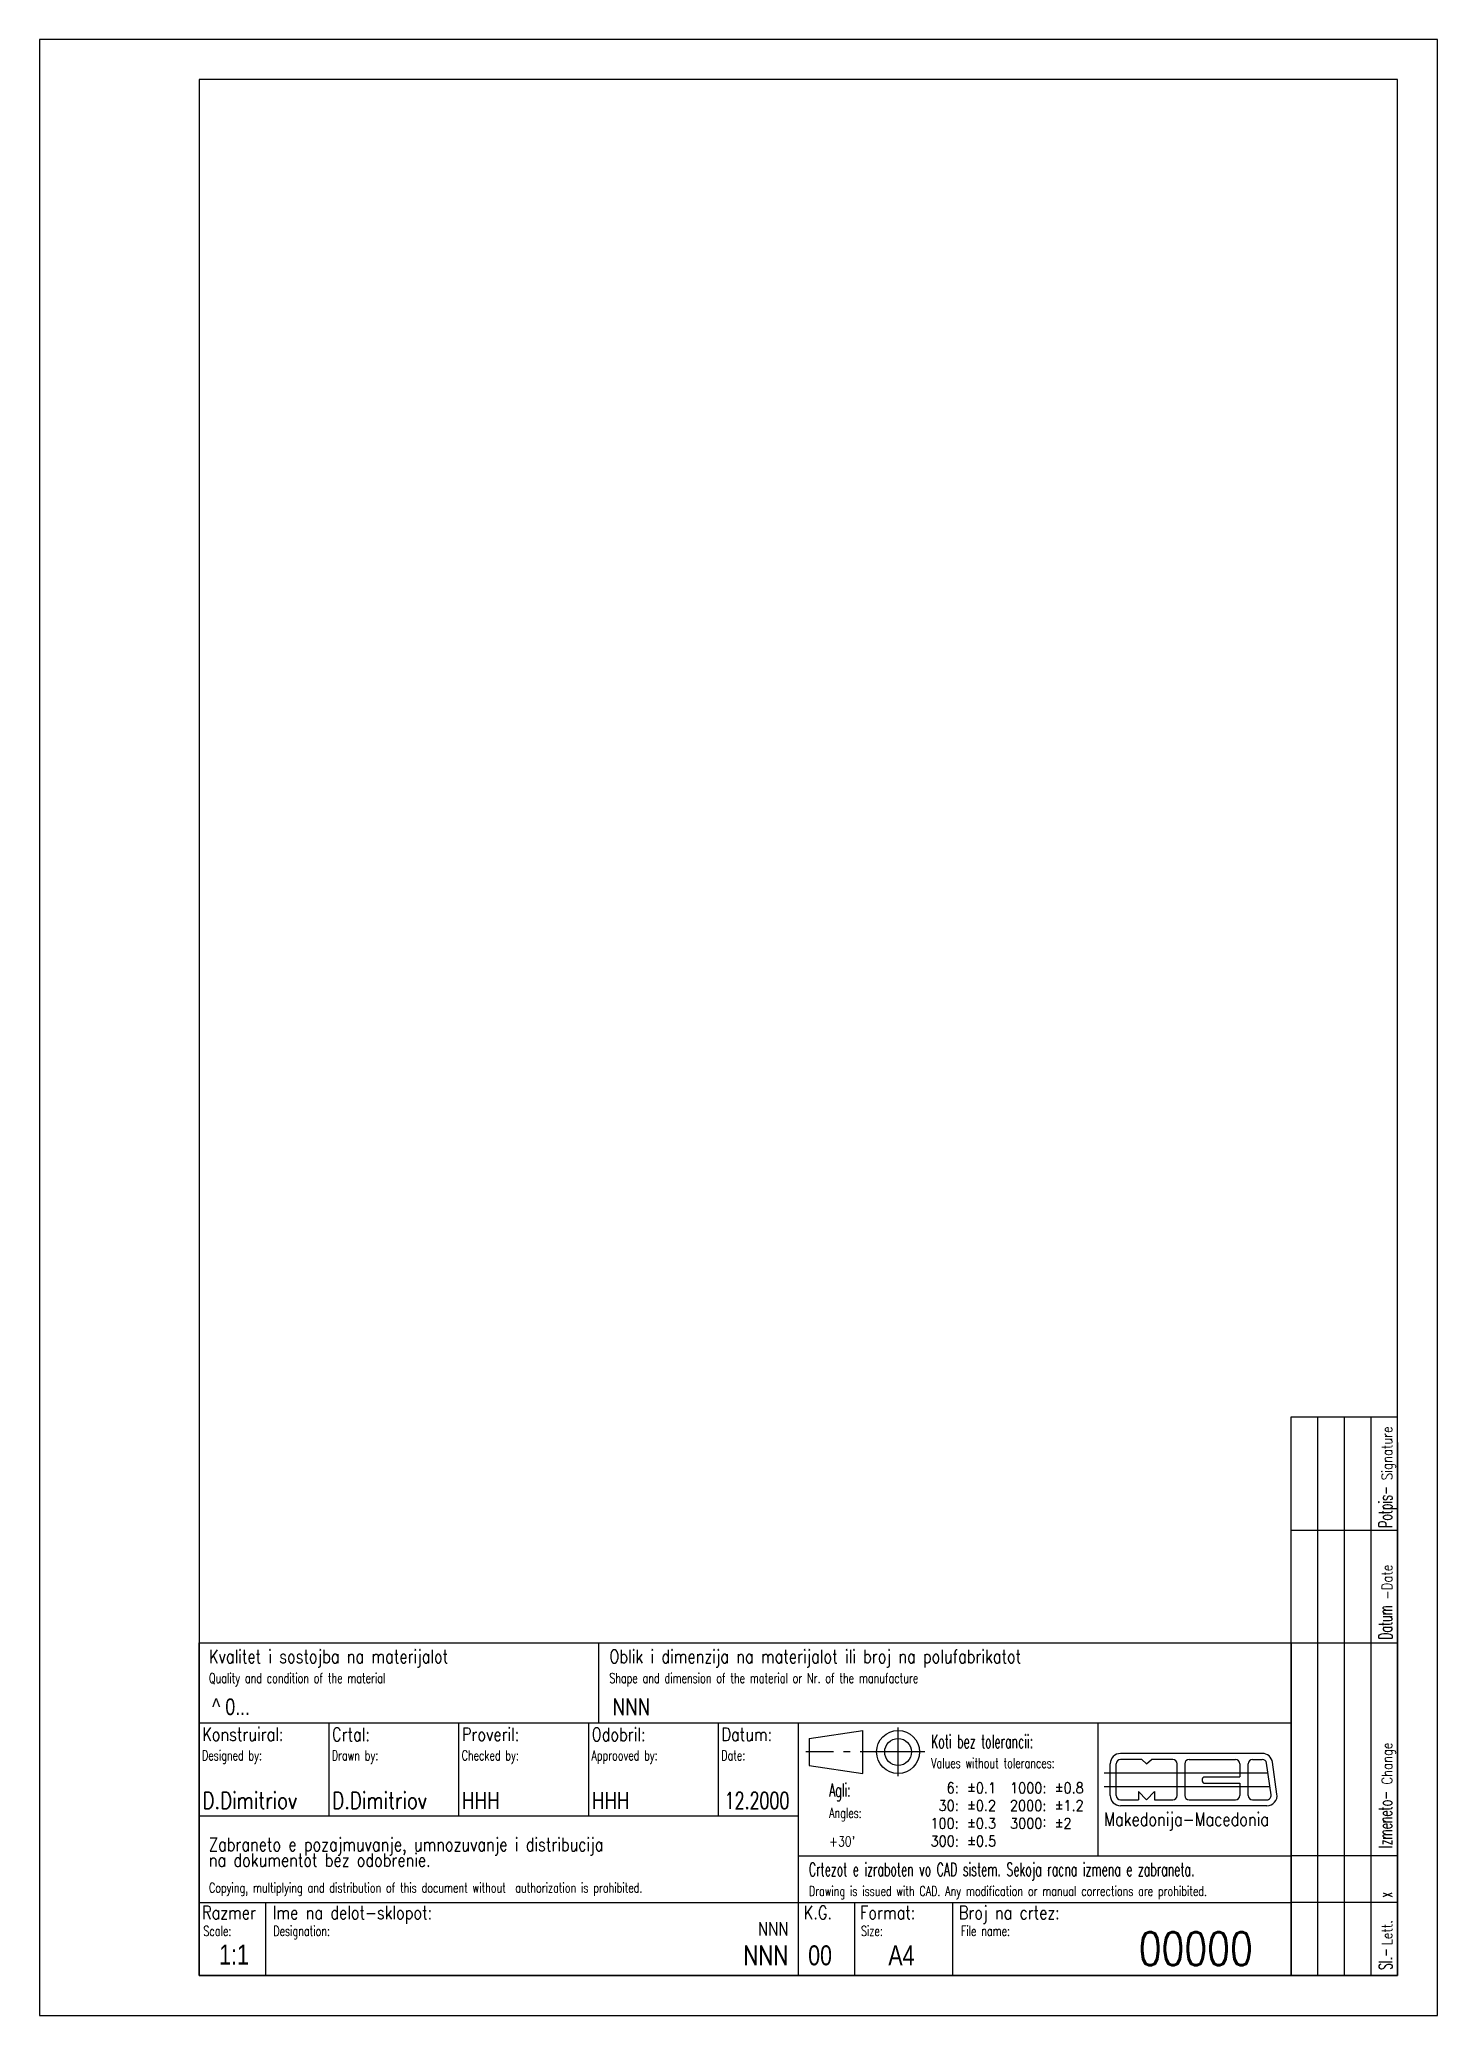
# Paper-space layout 'Layout1' of a CAD drawing. Extents: x -6 to 204, y -6 to 291.
import ezdxf
from ezdxf.enums import TextEntityAlignment as Align

# ---------------------------------------------------------------- set-up
doc = ezdxf.new("R2010")
doc.units = 0
doc.linetypes.add('AM_DIN_G_W050', pattern=[13.75, 9.75, -1.5, 1, -1.5])
for name, color, linetype in [('OSKI', 6, 'AM_DIN_G_W050'), ('RABOVI', 1, 'CONTINUOUS'), ('TEKST', 5, 'CONTINUOUS'), ('TENKI', 7, 'CONTINUOUS')]:
    doc.layers.add(name, color=color, linetype=linetype)
doc.styles.add('KIRILICA', font='yusimc.shx', dxfattribs={"width": 0.8})
doc.styles.add('LATINICA', font='yulati.shx', dxfattribs={"width": 0.8})
doc.styles.add('ROMANS', font='romans.shx', dxfattribs={"width": 0.8})

psp = doc.layouts.get("Layout1")

# ---------------------------------------------------------------- linework, layer by layer
at = {"layer": 'OSKI'}
for p, q in [((122.98, 29.98), (122.98, 37.27)), ((127.01, 33.61), (109.14, 33.61))]:
    psp.add_line(p, q, dxfattribs=at)
at = {"layer": 'RABOVI', "color": 1}
for p, q in [((182, 0), (182, 83.99)), ((182, 83.99), (198, 83.99)), ((194, 83.99), (194, 0)), ((198, 80.1), (198, 0)), ((182, 66.95), (198, 66.95)), ((18, 50), (198, 50)), ((18, 0), (18, 50)), ((78.02, 38), (78.02, 50)), ((18, 38), (182, 38)), ((37.5, 24), (37.5, 38)), ((57, 24), (57, 38)), ((76.5, 24), (76.5, 38)), ((96, 24), (96, 38)), ((108, 0), (108, 38)), ((198, 18), (182, 18)), ((18, 11), (182, 11)), ((116.45, 11), (116.45, 0)), ((131.15, 11), (131.15, 0)), ((198, 11), (182, 11)), ((182, 0), (18, 0)), ((198, 0), (182, 0))]:
    psp.add_line(p, q, dxfattribs=at)
at = {"layer": 'RABOVI'}
for p, q in [((109.63, 35.63), (117.7, 36.85)), ((117.7, 30.38), (117.7, 36.85)), ((153, 38), (153, 18)), ((109.63, 35.63), (109.63, 31.59)), ((109.63, 31.59), (117.7, 30.38)), ((18, 24), (108, 24)), ((108, 18), (182, 18)), ((28, 0), (28, 11))]:
    psp.add_line(p, q, dxfattribs=at)
at = {"layer": 'RABOVI', "color": 1}
psp.add_lwpolyline([(198, 0), (198, 285), (18, 285), (18, 0)], close=True, dxfattribs=at)
at = {"layer": 'RABOVI'}
for radius in [3.23, 2.02]:
    psp.add_circle((122.98, 33.61), radius, dxfattribs=at)
at = {"layer": 'TEKST'}
for p, q in [((130.57, 28.71), (130.51, 28.32)), ((130.51, 28.32), (130.51, 27.94)), ((130.57, 28.17), (130.51, 27.94)), ((130.51, 27.94), (130.57, 27.64)), ((130.51, 27.94), (130.51, 27.94)), ((130.69, 28.93), (130.57, 28.71)), ((130.69, 28.32), (130.57, 28.17)), ((130.57, 27.64), (130.69, 27.49)), ((130.87, 29.01), (130.69, 28.93)), ((130.87, 28.4), (130.69, 28.32)), ((130.69, 27.49), (130.87, 27.41)), ((130.99, 29.01), (130.87, 29.01)), ((130.93, 28.4), (130.87, 28.4)), ((130.87, 27.41), (130.93, 27.41)), ((131.12, 28.32), (130.93, 28.4)), ((130.93, 27.41), (131.12, 27.49)), ((131.18, 28.93), (130.99, 29.01)), ((131.24, 28.17), (131.12, 28.32)), ((131.12, 27.49), (131.24, 27.64)), ((131.24, 28.78), (131.18, 28.93)), ((131.3, 27.94), (131.24, 28.17)), ((131.24, 27.64), (131.3, 27.87)), ((131.3, 27.87), (131.3, 27.94)), ((131.79, 28.48), (131.73, 28.4)), ((131.73, 28.4), (131.79, 28.32)), ((131.79, 27.56), (131.73, 27.49)), ((131.73, 27.49), (131.79, 27.41)), ((131.85, 28.4), (131.79, 28.48)), ((131.79, 28.48), (131.79, 28.48)), ((131.79, 28.32), (131.85, 28.4)), ((131.85, 27.49), (131.79, 27.56)), ((131.79, 27.56), (131.79, 27.56)), ((131.79, 27.41), (131.85, 27.49)), ((133.55, 28.32), (134.47, 28.32)), ((133.55, 27.71), (134.47, 27.71)), ((134.04, 27.79), (134.04, 28.86)), ((134.04, 28.86), (134.04, 28.86)), ((134.47, 28.32), (134.47, 28.32)), ((134.47, 27.71), (134.47, 27.71)), ((134.89, 28.71), (134.83, 28.32)), ((134.83, 28.32), (134.83, 28.1)), ((134.83, 28.1), (134.89, 27.71)), ((135.02, 28.93), (134.89, 28.71)), ((134.89, 27.71), (135.02, 27.49)), ((135.2, 29.01), (135.02, 28.93)), ((135.02, 27.49), (135.2, 27.41)), ((135.32, 29.01), (135.2, 29.01)), ((135.2, 29.01), (135.2, 29.01)), ((135.2, 27.41), (135.32, 27.41)), ((135.5, 28.93), (135.32, 29.01)), ((135.32, 27.41), (135.5, 27.49)), ((135.62, 28.71), (135.5, 28.93)), ((135.5, 27.49), (135.62, 27.71)), ((135.69, 28.32), (135.62, 28.71)), ((135.62, 27.71), (135.69, 28.1)), ((135.69, 28.1), (135.69, 28.32)), ((136.17, 27.56), (136.11, 27.49)), ((136.11, 27.49), (136.17, 27.41)), ((136.23, 27.49), (136.17, 27.56)), ((136.17, 27.56), (136.17, 27.56)), ((136.17, 27.41), (136.23, 27.49)), ((136.84, 28.71), (136.96, 28.78)), ((136.96, 28.78), (137.15, 29.01)), ((137.15, 29.01), (137.15, 27.41)), ((137.15, 27.41), (137.15, 27.41)), ((140.15, 28.71), (140.27, 28.78)), ((140.27, 28.78), (140.45, 29.01)), ((140.45, 29.01), (140.45, 27.41)), ((140.45, 27.41), (140.45, 27.41)), ((141.25, 28.71), (141.18, 28.32)), ((141.18, 28.32), (141.18, 28.1)), ((141.18, 28.1), (141.25, 27.71)), ((141.37, 28.93), (141.25, 28.71)), ((141.25, 27.71), (141.37, 27.49)), ((141.55, 29.01), (141.37, 28.93)), ((141.37, 27.49), (141.55, 27.41)), ((141.67, 29.01), (141.55, 29.01)), ((141.55, 29.01), (141.55, 29.01)), ((141.55, 27.41), (141.67, 27.41)), ((141.85, 28.93), (141.67, 29.01)), ((141.67, 27.41), (141.85, 27.49)), ((141.98, 28.71), (141.85, 28.93)), ((141.85, 27.49), (141.98, 27.71)), ((142.04, 28.32), (141.98, 28.71)), ((141.98, 27.71), (142.04, 28.1)), ((142.04, 28.1), (142.04, 28.32)), ((142.46, 28.71), (142.4, 28.32)), ((142.4, 28.32), (142.4, 28.1)), ((142.4, 28.1), (142.46, 27.71)), ((142.59, 28.93), (142.46, 28.71)), ((142.46, 27.71), (142.59, 27.49)), ((142.77, 29.01), (142.59, 28.93)), ((142.59, 27.49), (142.77, 27.41)), ((142.89, 29.01), (142.77, 29.01)), ((142.77, 29.01), (142.77, 29.01)), ((142.77, 27.41), (142.89, 27.41)), ((143.07, 28.93), (142.89, 29.01)), ((142.89, 27.41), (143.07, 27.49)), ((143.2, 28.71), (143.07, 28.93)), ((143.07, 27.49), (143.2, 27.71)), ((143.26, 28.32), (143.2, 28.71)), ((143.2, 27.71), (143.26, 28.1)), ((143.26, 28.1), (143.26, 28.32)), ((143.68, 28.71), (143.62, 28.32)), ((143.62, 28.32), (143.62, 28.1)), ((143.62, 28.1), (143.68, 27.71)), ((143.8, 28.93), (143.68, 28.71)), ((143.68, 27.71), (143.8, 27.49)), ((143.99, 29.01), (143.8, 28.93)), ((143.8, 27.49), (143.99, 27.41)), ((144.11, 29.01), (143.99, 29.01)), ((143.99, 29.01), (143.99, 29.01)), ((143.99, 27.41), (144.11, 27.41)), ((144.29, 28.93), (144.11, 29.01)), ((144.11, 27.41), (144.29, 27.49)), ((144.41, 28.71), (144.29, 28.93)), ((144.29, 27.49), (144.41, 27.71)), ((144.47, 28.32), (144.41, 28.71)), ((144.41, 27.71), (144.47, 28.1)), ((144.47, 28.1), (144.47, 28.32)), ((144.96, 28.48), (144.9, 28.4)), ((144.9, 28.4), (144.96, 28.32)), ((144.96, 27.56), (144.9, 27.49)), ((144.9, 27.49), (144.96, 27.41)), ((145.02, 28.4), (144.96, 28.48)), ((144.96, 28.48), (144.96, 28.48)), ((144.96, 28.32), (145.02, 28.4)), ((145.02, 27.49), (144.96, 27.56)), ((144.96, 27.56), (144.96, 27.56)), ((144.96, 27.41), (145.02, 27.49)), ((146.73, 28.32), (147.64, 28.32)), ((146.73, 27.71), (147.64, 27.71)), ((147.22, 28.86), (147.21, 28.86)), ((147.22, 27.79), (147.22, 28.86)), ((147.64, 28.32), (147.64, 28.32)), ((147.64, 27.71), (147.64, 27.71)), ((148.07, 28.71), (148.01, 28.32)), ((148.01, 28.32), (148.01, 28.1)), ((148.01, 28.1), (148.07, 27.71)), ((148.19, 28.93), (148.07, 28.71)), ((148.07, 27.71), (148.19, 27.49)), ((148.37, 29.01), (148.19, 28.93)), ((148.19, 27.49), (148.37, 27.41)), ((148.49, 29.01), (148.37, 29.01)), ((148.37, 29.01), (148.37, 29.01)), ((148.37, 27.41), (148.49, 27.41)), ((148.68, 28.93), (148.49, 29.01)), ((148.49, 27.41), (148.68, 27.49)), ((148.8, 28.71), (148.68, 28.93)), ((148.68, 27.49), (148.8, 27.71)), ((148.86, 28.32), (148.8, 28.71)), ((148.8, 27.71), (148.86, 28.1)), ((148.86, 28.1), (148.86, 28.32)), ((149.35, 27.56), (149.29, 27.49)), ((149.29, 27.49), (149.35, 27.41)), ((149.41, 27.49), (149.35, 27.56)), ((149.35, 27.56), (149.35, 27.56)), ((149.35, 27.41), (149.41, 27.49)), ((149.83, 27.94), (149.9, 28.1)), ((149.83, 27.71), (149.83, 27.94)), ((149.9, 27.56), (149.83, 27.71)), ((149.96, 28.93), (149.9, 28.78)), ((149.9, 28.78), (149.9, 28.63)), ((149.9, 28.63), (149.96, 28.48)), ((149.9, 28.1), (150.02, 28.25)), ((149.96, 27.49), (149.9, 27.56)), ((150.14, 29.01), (149.96, 28.93)), ((149.96, 28.48), (150.08, 28.4)), ((150.14, 27.41), (149.96, 27.49)), ((150.02, 28.25), (150.2, 28.32)), ((150.08, 28.4), (150.32, 28.32)), ((150.38, 29.01), (150.14, 29.01)), ((150.14, 29.01), (150.14, 29.01)), ((150.38, 27.41), (150.14, 27.41)), ((150.2, 28.32), (150.44, 28.4)), ((150.32, 28.32), (150.5, 28.25)), ((150.57, 28.93), (150.38, 29.01)), ((150.57, 27.49), (150.38, 27.41)), ((150.44, 28.4), (150.57, 28.48)), ((150.5, 28.25), (150.63, 28.1)), ((150.63, 28.78), (150.57, 28.93)), ((150.57, 28.48), (150.63, 28.63)), ((150.63, 27.56), (150.57, 27.49)), ((150.63, 28.63), (150.63, 28.78)), ((150.63, 28.1), (150.69, 27.94)), ((150.69, 27.71), (150.63, 27.56)), ((150.69, 27.94), (150.69, 27.71)), ((129.29, 24.9), (129.23, 25.05)), ((129.23, 25.05), (129.23, 25.05)), ((129.35, 24.82), (129.29, 24.9)), ((129.35, 26.34), (130.02, 26.34)), ((129.53, 24.74), (129.35, 24.82)), ((129.72, 24.74), (129.53, 24.74)), ((130.02, 26.34), (129.66, 25.73)), ((129.66, 25.73), (129.84, 25.73)), ((129.9, 24.82), (129.72, 24.74)), ((129.84, 25.73), (129.96, 25.66)), ((130.02, 24.97), (129.9, 24.82)), ((129.96, 25.66), (130.02, 25.58)), ((130.02, 25.58), (130.08, 25.35)), ((130.08, 25.2), (130.02, 24.97)), ((130.08, 25.35), (130.08, 25.2)), ((130.51, 26.04), (130.45, 25.66)), ((130.45, 25.66), (130.45, 25.43)), ((130.45, 25.43), (130.51, 25.05)), ((130.63, 26.27), (130.51, 26.04)), ((130.51, 25.05), (130.63, 24.82)), ((130.81, 26.34), (130.63, 26.27)), ((130.63, 24.82), (130.81, 24.74)), ((130.93, 26.34), (130.81, 26.34)), ((130.81, 26.34), (130.81, 26.34)), ((130.81, 24.74), (130.93, 24.74)), ((131.12, 26.27), (130.93, 26.34)), ((130.93, 24.74), (131.12, 24.82)), ((131.24, 26.04), (131.12, 26.27)), ((131.12, 24.82), (131.24, 25.05)), ((131.3, 25.66), (131.24, 26.04)), ((131.24, 25.05), (131.3, 25.43)), ((131.3, 25.43), (131.3, 25.66)), ((131.79, 25.81), (131.73, 25.73)), ((131.73, 25.73), (131.79, 25.66)), ((131.79, 24.9), (131.73, 24.82)), ((131.73, 24.82), (131.79, 24.74)), ((131.85, 25.73), (131.79, 25.81)), ((131.79, 25.81), (131.79, 25.81)), ((131.79, 25.66), (131.85, 25.73)), ((131.85, 24.82), (131.79, 24.9)), ((131.79, 24.9), (131.79, 24.9)), ((131.79, 24.74), (131.85, 24.82)), ((133.55, 25.66), (134.47, 25.66)), ((133.55, 25.05), (134.47, 25.05)), ((134.04, 25.12), (134.04, 26.19)), ((134.04, 26.19), (134.04, 26.19)), ((134.47, 25.66), (134.47, 25.66)), ((134.47, 25.05), (134.47, 25.05)), ((134.89, 26.04), (134.83, 25.66)), ((134.83, 25.66), (134.83, 25.43)), ((134.83, 25.43), (134.89, 25.05)), ((135.02, 26.27), (134.89, 26.04)), ((134.89, 25.05), (135.02, 24.82)), ((135.2, 26.34), (135.02, 26.27)), ((135.02, 24.82), (135.2, 24.74)), ((135.32, 26.34), (135.2, 26.34)), ((135.2, 26.34), (135.2, 26.34)), ((135.2, 24.74), (135.32, 24.74)), ((135.5, 26.27), (135.32, 26.34)), ((135.32, 24.74), (135.5, 24.82)), ((135.62, 26.04), (135.5, 26.27)), ((135.5, 24.82), (135.62, 25.05)), ((135.69, 25.66), (135.62, 26.04)), ((135.62, 25.05), (135.69, 25.43)), ((135.69, 25.43), (135.69, 25.66)), ((136.17, 24.9), (136.11, 24.82)), ((136.11, 24.82), (136.17, 24.74)), ((136.23, 24.82), (136.17, 24.9)), ((136.17, 24.9), (136.17, 24.9)), ((136.17, 24.74), (136.23, 24.82)), ((137.27, 25.51), (136.66, 24.74)), ((136.66, 24.74), (137.51, 24.74)), ((136.72, 26.04), (136.78, 26.19)), ((136.72, 25.96), (136.72, 26.04)), ((136.78, 26.19), (136.84, 26.27)), ((136.84, 26.27), (136.96, 26.34)), ((136.96, 26.34), (137.21, 26.34)), ((137.21, 26.34), (137.33, 26.27)), ((137.39, 25.73), (137.27, 25.51)), ((137.33, 26.27), (137.39, 26.19)), ((137.39, 26.19), (137.45, 26.04)), ((137.45, 25.89), (137.39, 25.73)), ((137.45, 26.04), (137.45, 25.89)), ((137.51, 24.74), (137.51, 24.74)), ((140.56, 25.51), (139.95, 24.74)), ((139.95, 24.74), (140.81, 24.74)), ((140.02, 26.04), (140.08, 26.19)), ((140.02, 25.96), (140.02, 26.04)), ((140.08, 26.19), (140.14, 26.27)), ((140.14, 26.27), (140.26, 26.34)), ((140.26, 26.34), (140.5, 26.34)), ((140.5, 26.34), (140.62, 26.27)), ((140.68, 25.73), (140.56, 25.51)), ((140.62, 26.27), (140.68, 26.19)), ((140.68, 26.19), (140.75, 26.04)), ((140.75, 25.89), (140.68, 25.73)), ((140.75, 26.04), (140.75, 25.89)), ((140.81, 24.74), (140.81, 24.74)), ((141.23, 26.04), (141.17, 25.66)), ((141.17, 25.66), (141.17, 25.43)), ((141.17, 25.43), (141.23, 25.05)), ((141.36, 26.27), (141.23, 26.04)), ((141.23, 25.05), (141.36, 24.82)), ((141.54, 26.34), (141.36, 26.27)), ((141.36, 24.82), (141.54, 24.74)), ((141.66, 26.34), (141.54, 26.34)), ((141.54, 26.34), (141.54, 26.34)), ((141.54, 24.74), (141.66, 24.74)), ((141.84, 26.27), (141.66, 26.34)), ((141.66, 24.74), (141.84, 24.82)), ((141.96, 26.04), (141.84, 26.27)), ((141.84, 24.82), (141.96, 25.05)), ((142.02, 25.66), (141.96, 26.04)), ((141.96, 25.05), (142.02, 25.43)), ((142.02, 25.43), (142.02, 25.66)), ((142.45, 26.04), (142.39, 25.66)), ((142.39, 25.66), (142.39, 25.43)), ((142.39, 25.43), (142.45, 25.05)), ((142.57, 26.27), (142.45, 26.04)), ((142.45, 25.05), (142.57, 24.82)), ((142.76, 26.34), (142.57, 26.27)), ((142.57, 24.82), (142.76, 24.74)), ((142.88, 26.34), (142.76, 26.34)), ((142.76, 26.34), (142.76, 26.34)), ((142.76, 24.74), (142.88, 24.74)), ((143.06, 26.27), (142.88, 26.34)), ((142.88, 24.74), (143.06, 24.82)), ((143.18, 26.04), (143.06, 26.27)), ((143.06, 24.82), (143.18, 25.05)), ((143.24, 25.66), (143.18, 26.04)), ((143.18, 25.05), (143.24, 25.43)), ((143.24, 25.43), (143.24, 25.66)), ((143.67, 26.04), (143.61, 25.66)), ((143.61, 25.66), (143.61, 25.43)), ((143.61, 25.43), (143.67, 25.05)), ((143.79, 26.27), (143.67, 26.04)), ((143.67, 25.05), (143.79, 24.82)), ((143.97, 26.34), (143.79, 26.27)), ((143.79, 24.82), (143.97, 24.74)), ((144.1, 26.34), (143.97, 26.34)), ((143.97, 26.34), (143.97, 26.34)), ((143.97, 24.74), (144.1, 24.74)), ((144.28, 26.27), (144.1, 26.34)), ((144.1, 24.74), (144.28, 24.82)), ((144.4, 26.04), (144.28, 26.27)), ((144.28, 24.82), (144.4, 25.05)), ((144.46, 25.66), (144.4, 26.04)), ((144.4, 25.05), (144.46, 25.43)), ((144.46, 25.43), (144.46, 25.66)), ((144.95, 25.81), (144.89, 25.73)), ((144.89, 25.73), (144.95, 25.66)), ((144.95, 24.9), (144.89, 24.82)), ((144.89, 24.82), (144.95, 24.74)), ((145.01, 25.73), (144.95, 25.81)), ((144.95, 25.81), (144.95, 25.81)), ((144.95, 25.66), (145.01, 25.73)), ((145.01, 24.82), (144.95, 24.9)), ((144.95, 24.9), (144.95, 24.9)), ((144.95, 24.74), (145.01, 24.82)), ((146.72, 25.66), (147.63, 25.66)), ((146.72, 25.05), (147.63, 25.05)), ((147.2, 25.12), (147.2, 26.19)), ((147.2, 26.19), (147.2, 26.19)), ((147.63, 25.66), (147.63, 25.66)), ((147.63, 25.05), (147.63, 25.05)), ((148.18, 26.04), (148.3, 26.11)), ((148.3, 26.11), (148.48, 26.34)), ((148.48, 26.34), (148.48, 24.74)), ((148.48, 24.74), (148.48, 24.74)), ((149.33, 24.9), (149.27, 24.82)), ((149.27, 24.82), (149.33, 24.74)), ((149.4, 24.82), (149.33, 24.9)), ((149.33, 24.9), (149.33, 24.9)), ((149.33, 24.74), (149.4, 24.82)), ((150.43, 25.51), (149.82, 24.74)), ((149.82, 24.74), (150.68, 24.74)), ((149.88, 26.04), (149.94, 26.19)), ((149.88, 25.96), (149.88, 26.04)), ((149.94, 26.19), (150, 26.27)), ((150, 26.27), (150.13, 26.34)), ((150.13, 26.34), (150.37, 26.34)), ((150.37, 26.34), (150.49, 26.27)), ((150.55, 25.73), (150.43, 25.51)), ((150.49, 26.27), (150.55, 26.19)), ((150.55, 26.19), (150.61, 26.04)), ((150.61, 25.89), (150.55, 25.73)), ((150.61, 26.04), (150.61, 25.89)), ((150.68, 24.74), (150.67, 24.74)), ((128.15, 21.01), (128.82, 21.01)), ((128.18, 23.37), (128.3, 23.45)), ((128.3, 23.45), (128.49, 23.68)), ((128.82, 21.01), (128.45, 20.4)), ((128.49, 23.68), (128.49, 22.08)), ((128.49, 22.08), (128.49, 22.08)), ((129.28, 23.37), (129.22, 22.99)), ((129.22, 22.99), (129.22, 22.76)), ((129.22, 22.76), (129.28, 22.38)), ((129.4, 23.6), (129.28, 23.37)), ((129.28, 22.38), (129.4, 22.15)), ((129.43, 20.93), (129.31, 20.71)), ((129.58, 23.68), (129.4, 23.6)), ((129.4, 22.15), (129.58, 22.08)), ((129.61, 21.01), (129.43, 20.93)), ((129.71, 23.68), (129.58, 23.68)), ((129.58, 23.68), (129.58, 23.68)), ((129.58, 22.08), (129.71, 22.08)), ((129.73, 21.01), (129.61, 21.01)), ((129.61, 21.01), (129.61, 21.01)), ((129.89, 23.6), (129.71, 23.68)), ((129.71, 22.08), (129.89, 22.15)), ((129.92, 20.93), (129.73, 21.01)), ((130.01, 23.37), (129.89, 23.6)), ((129.89, 22.15), (130.01, 22.38)), ((130.04, 20.71), (129.92, 20.93)), ((130.07, 22.99), (130.01, 23.37)), ((130.01, 22.38), (130.07, 22.76)), ((130.07, 22.76), (130.07, 22.99)), ((130.5, 23.37), (130.44, 22.99)), ((130.44, 22.99), (130.44, 22.76)), ((130.44, 22.76), (130.5, 22.38)), ((130.62, 23.6), (130.5, 23.37)), ((130.5, 22.38), (130.62, 22.15)), ((130.65, 20.93), (130.52, 20.71)), ((130.8, 23.68), (130.62, 23.6)), ((130.62, 22.15), (130.8, 22.08)), ((130.83, 21.01), (130.65, 20.93)), ((130.92, 23.68), (130.8, 23.68)), ((130.8, 23.68), (130.8, 23.68)), ((130.8, 22.08), (130.92, 22.08)), ((130.95, 21.01), (130.83, 21.01)), ((130.83, 21.01), (130.83, 21.01)), ((131.11, 23.6), (130.92, 23.68)), ((130.92, 22.08), (131.11, 22.15)), ((131.13, 20.93), (130.95, 21.01)), ((131.23, 23.37), (131.11, 23.6)), ((131.11, 22.15), (131.23, 22.38)), ((131.26, 20.71), (131.13, 20.93)), ((131.29, 22.99), (131.23, 23.37)), ((131.23, 22.38), (131.29, 22.76)), ((131.29, 22.76), (131.29, 22.99)), ((131.78, 23.14), (131.72, 23.07)), ((131.72, 23.07), (131.78, 22.99)), ((131.78, 22.23), (131.72, 22.15)), ((131.72, 22.15), (131.78, 22.08)), ((131.84, 23.07), (131.78, 23.14)), ((131.78, 23.14), (131.78, 23.14)), ((131.78, 22.99), (131.84, 23.07)), ((131.84, 22.15), (131.78, 22.23)), ((131.78, 22.23), (131.78, 22.23)), ((131.78, 22.08), (131.84, 22.15)), ((133.54, 22.99), (134.46, 22.99)), ((133.54, 22.38), (134.46, 22.38)), ((134.03, 22.46), (134.03, 23.52)), ((134.03, 23.52), (134.03, 23.52)), ((134.06, 19.79), (134.06, 20.86)), ((134.06, 20.86), (134.06, 20.86)), ((134.46, 22.99), (134.45, 22.99)), ((134.46, 22.38), (134.45, 22.38)), ((134.88, 23.37), (134.82, 22.99)), ((134.82, 22.99), (134.82, 22.76)), ((134.82, 22.76), (134.88, 22.38)), ((135, 23.6), (134.88, 23.37)), ((134.88, 22.38), (135, 22.15)), ((135.03, 20.93), (134.91, 20.71)), ((135.19, 23.68), (135, 23.6)), ((135, 22.15), (135.19, 22.08)), ((135.21, 21.01), (135.03, 20.93)), ((135.31, 23.68), (135.19, 23.68)), ((135.19, 23.68), (135.19, 23.68)), ((135.19, 22.08), (135.31, 22.08)), ((135.34, 21.01), (135.21, 21.01)), ((135.21, 21.01), (135.21, 21.01)), ((135.49, 23.6), (135.31, 23.68)), ((135.31, 22.08), (135.49, 22.15)), ((135.52, 20.93), (135.34, 21.01)), ((135.61, 23.37), (135.49, 23.6)), ((135.49, 22.15), (135.61, 22.38)), ((135.64, 20.71), (135.52, 20.93)), ((135.68, 22.99), (135.61, 23.37)), ((135.61, 22.38), (135.68, 22.76)), ((135.68, 22.76), (135.68, 22.99)), ((136.16, 22.23), (136.1, 22.15)), ((136.1, 22.15), (136.16, 22.08)), ((136.22, 22.15), (136.16, 22.23)), ((136.16, 22.23), (136.16, 22.23)), ((136.16, 22.08), (136.22, 22.15)), ((136.71, 22.23), (136.65, 22.38)), ((136.65, 22.38), (136.65, 22.38)), ((136.77, 22.15), (136.71, 22.23)), ((136.8, 21.01), (136.74, 20.32)), ((136.77, 23.68), (137.44, 23.68)), ((136.95, 22.08), (136.77, 22.15)), ((137.41, 21.01), (136.8, 21.01)), ((137.14, 22.08), (136.95, 22.08)), ((137.44, 23.68), (137.08, 23.07)), ((137.08, 23.07), (137.26, 23.07)), ((137.32, 22.15), (137.14, 22.08)), ((137.26, 23.07), (137.38, 22.99)), ((137.44, 22.31), (137.32, 22.15)), ((137.38, 22.99), (137.44, 22.92)), ((137.44, 22.92), (137.5, 22.69)), ((137.5, 22.53), (137.44, 22.31)), ((137.5, 22.69), (137.5, 22.53)), ((140.03, 22.23), (139.97, 22.38)), ((139.97, 22.38), (139.97, 22.38)), ((140.09, 22.15), (140.03, 22.23)), ((140.09, 23.68), (140.76, 23.68)), ((140.27, 22.08), (140.09, 22.15)), ((140.46, 22.08), (140.27, 22.08)), ((140.76, 23.68), (140.39, 23.07)), ((140.39, 23.07), (140.58, 23.07)), ((140.64, 22.15), (140.46, 22.08)), ((140.58, 23.07), (140.7, 22.99)), ((140.76, 22.31), (140.64, 22.15)), ((140.7, 22.99), (140.76, 22.92)), ((140.76, 22.92), (140.82, 22.69)), ((140.82, 22.53), (140.76, 22.31)), ((140.82, 22.69), (140.82, 22.53)), ((141.25, 23.37), (141.19, 22.99)), ((141.19, 22.99), (141.19, 22.76)), ((141.19, 22.76), (141.25, 22.38)), ((141.37, 23.6), (141.25, 23.37)), ((141.25, 22.38), (141.37, 22.15)), ((141.55, 23.68), (141.37, 23.6)), ((141.37, 22.15), (141.55, 22.08)), ((141.67, 23.68), (141.55, 23.68)), ((141.55, 23.68), (141.55, 23.68)), ((141.55, 22.08), (141.67, 22.08)), ((141.86, 23.6), (141.67, 23.68)), ((141.67, 22.08), (141.86, 22.15)), ((141.98, 23.37), (141.86, 23.6)), ((141.86, 22.15), (141.98, 22.38)), ((142.04, 22.99), (141.98, 23.37)), ((141.98, 22.38), (142.04, 22.76)), ((142.04, 22.76), (142.04, 22.99)), ((142.47, 23.37), (142.4, 22.99)), ((142.4, 22.99), (142.4, 22.76)), ((142.4, 22.76), (142.47, 22.38)), ((142.59, 23.6), (142.47, 23.37)), ((142.47, 22.38), (142.59, 22.15)), ((142.77, 23.68), (142.59, 23.6)), ((142.59, 22.15), (142.77, 22.08)), ((142.89, 23.68), (142.77, 23.68)), ((142.77, 23.68), (142.77, 23.68)), ((142.77, 22.08), (142.89, 22.08)), ((143.08, 23.6), (142.89, 23.68)), ((142.89, 22.08), (143.08, 22.15)), ((143.2, 23.37), (143.08, 23.6)), ((143.08, 22.15), (143.2, 22.38)), ((143.26, 22.99), (143.2, 23.37)), ((143.2, 22.38), (143.26, 22.76)), ((143.26, 22.76), (143.26, 22.99)), ((143.68, 23.37), (143.62, 22.99)), ((143.62, 22.99), (143.62, 22.76)), ((143.62, 22.76), (143.68, 22.38)), ((143.81, 23.6), (143.68, 23.37)), ((143.68, 22.38), (143.81, 22.15)), ((143.99, 23.68), (143.81, 23.6)), ((143.81, 22.15), (143.99, 22.08)), ((144.11, 23.68), (143.99, 23.68)), ((143.99, 23.68), (143.99, 23.68)), ((143.99, 22.08), (144.11, 22.08)), ((144.29, 23.6), (144.11, 23.68)), ((144.11, 22.08), (144.29, 22.15)), ((144.42, 23.37), (144.29, 23.6)), ((144.29, 22.15), (144.42, 22.38)), ((144.48, 22.99), (144.42, 23.37)), ((144.42, 22.38), (144.48, 22.76)), ((144.48, 22.76), (144.48, 22.99)), ((144.96, 23.48), (144.9, 23.4)), ((144.9, 23.4), (144.96, 23.32)), ((144.96, 22.56), (144.9, 22.49)), ((144.9, 22.49), (144.96, 22.41)), ((145.02, 23.4), (144.96, 23.48)), ((144.96, 23.48), (144.96, 23.48)), ((144.96, 23.32), (145.02, 23.4)), ((145.02, 22.49), (144.96, 22.56)), ((144.96, 22.56), (144.96, 22.56)), ((144.96, 22.41), (145.02, 22.49)), ((146.72, 22.99), (147.63, 22.99)), ((146.72, 22.38), (147.63, 22.38)), ((147.2, 22.46), (147.2, 23.52)), ((147.2, 23.52), (147.2, 23.52)), ((147.63, 22.99), (147.63, 22.99)), ((147.63, 22.38), (147.63, 22.38)), ((148.6, 22.84), (147.99, 22.08)), ((147.99, 22.08), (148.85, 22.08)), ((148.06, 23.37), (148.12, 23.52)), ((148.06, 23.3), (148.06, 23.37)), ((148.12, 23.52), (148.18, 23.6)), ((148.18, 23.6), (148.3, 23.68)), ((148.3, 23.68), (148.54, 23.68)), ((148.54, 23.68), (148.67, 23.6)), ((148.73, 23.07), (148.6, 22.84)), ((148.67, 23.6), (148.73, 23.52)), ((148.73, 23.52), (148.79, 23.37)), ((148.79, 23.22), (148.73, 23.07)), ((148.79, 23.37), (148.79, 23.22)), ((148.85, 22.08), (148.85, 22.08)), ((128.09, 19.56), (128.03, 19.71)), ((128.03, 19.71), (128.03, 19.71)), ((128.15, 19.49), (128.09, 19.56)), ((128.33, 19.41), (128.15, 19.49)), ((128.52, 19.41), (128.33, 19.41)), ((128.45, 20.4), (128.64, 20.4)), ((128.7, 19.49), (128.52, 19.41)), ((128.64, 20.4), (128.76, 20.32)), ((128.82, 19.64), (128.7, 19.49)), ((128.76, 20.32), (128.82, 20.25)), ((128.82, 20.25), (128.88, 20.02)), ((128.88, 19.87), (128.82, 19.64)), ((128.88, 20.02), (128.88, 19.87)), ((129.31, 20.71), (129.25, 20.32)), ((129.25, 20.32), (129.25, 20.1)), ((129.25, 20.1), (129.31, 19.71)), ((129.31, 19.71), (129.43, 19.49)), ((129.43, 19.49), (129.61, 19.41)), ((129.61, 19.41), (129.73, 19.41)), ((129.73, 19.41), (129.92, 19.49)), ((129.92, 19.49), (130.04, 19.71)), ((130.1, 20.32), (130.04, 20.71)), ((130.04, 19.71), (130.1, 20.1)), ((130.1, 20.1), (130.1, 20.32)), ((130.52, 20.71), (130.46, 20.32)), ((130.46, 20.32), (130.46, 20.1)), ((130.46, 20.1), (130.52, 19.71)), ((130.52, 19.71), (130.65, 19.49)), ((130.65, 19.49), (130.83, 19.41)), ((130.83, 19.41), (130.95, 19.41)), ((130.95, 19.41), (131.13, 19.49)), ((131.13, 19.49), (131.26, 19.71)), ((131.32, 20.32), (131.26, 20.71)), ((131.26, 19.71), (131.32, 20.1)), ((131.32, 20.1), (131.32, 20.32)), ((131.8, 20.48), (131.74, 20.4)), ((131.74, 20.4), (131.8, 20.32)), ((131.8, 19.56), (131.74, 19.49)), ((131.74, 19.49), (131.8, 19.41)), ((131.87, 20.4), (131.8, 20.48)), ((131.8, 20.48), (131.8, 20.48)), ((131.8, 20.32), (131.87, 20.4)), ((131.87, 19.49), (131.8, 19.56)), ((131.8, 19.56), (131.8, 19.56)), ((131.8, 19.41), (131.87, 19.49)), ((133.57, 20.32), (134.48, 20.32)), ((133.57, 19.71), (134.48, 19.71)), ((134.48, 20.32), (134.48, 20.32)), ((134.48, 19.71), (134.48, 19.71)), ((134.91, 20.71), (134.85, 20.32)), ((134.85, 20.32), (134.85, 20.1)), ((134.85, 20.1), (134.91, 19.71)), ((134.91, 19.71), (135.03, 19.49)), ((135.03, 19.49), (135.21, 19.41)), ((135.21, 19.41), (135.34, 19.41)), ((135.34, 19.41), (135.52, 19.49)), ((135.52, 19.49), (135.64, 19.71)), ((135.7, 20.32), (135.64, 20.71)), ((135.64, 19.71), (135.7, 20.1)), ((135.7, 20.1), (135.7, 20.32)), ((136.19, 19.56), (136.13, 19.49)), ((136.13, 19.49), (136.19, 19.41)), ((136.25, 19.49), (136.19, 19.56)), ((136.19, 19.56), (136.19, 19.56)), ((136.19, 19.41), (136.25, 19.49)), ((136.74, 19.56), (136.68, 19.71)), ((136.68, 19.71), (136.68, 19.71)), ((136.74, 20.32), (136.8, 20.4)), ((136.8, 19.49), (136.74, 19.56)), ((136.8, 20.4), (136.98, 20.48)), ((136.98, 19.41), (136.8, 19.49)), ((136.98, 20.48), (137.16, 20.48)), ((137.16, 19.41), (136.98, 19.41)), ((137.16, 20.48), (137.35, 20.4)), ((137.35, 19.49), (137.16, 19.41)), ((137.35, 20.4), (137.47, 20.25)), ((137.47, 19.64), (137.35, 19.49)), ((137.47, 20.25), (137.53, 20.02)), ((137.53, 19.87), (137.47, 19.64)), ((137.53, 20.02), (137.53, 19.87))]:
    psp.add_line(p, q, dxfattribs=at)
at = {"layer": 'TENKI', "color": 7}
for p, q in [((186, 83.99), (186, 0)), ((190, 83.99), (190, 0)), ((182, 50), (182, 0))]:
    psp.add_line(p, q, dxfattribs=at)
at = {"layer": 'TENKI'}
for p, q in [((177.69, 33.38), (156.38, 33.38)), ((153.95, 30.47), (178.54, 30.47)), ((154.84, 27.07), (154.84, 31.84)), ((155.73, 27.07), (155.73, 31.84)), ((159.59, 32.49), (156.38, 32.49)), ((160.31, 31.82), (159.59, 32.49)), ((160.31, 31.82), (161.02, 32.49)), ((164.23, 32.49), (161.02, 32.49)), ((164.88, 27.07), (164.88, 31.84)), ((166.03, 31.84), (166.03, 27.07)), ((166.68, 32.49), (173.66, 32.49)), ((168.92, 29.86), (174.31, 29.86)), ((174.31, 31.84), (174.31, 29.86)), ((175.56, 27.07), (175.56, 31.84)), ((176.2, 32.49), (177.69, 32.49)), ((179.01, 27.17), (178.33, 31.93)), ((179.89, 27.29), (179.21, 32.06)), ((153.95, 28.44), (178.83, 28.44)), ((159.1, 27.68), (159.1, 26.43)), ((159.1, 27.68), (160.31, 26.43)), ((161.51, 27.68), (160.31, 26.43)), ((161.51, 27.68), (161.51, 26.43)), ((168.92, 28.9), (174.31, 28.9)), ((174.31, 28.9), (174.31, 27.07)), ((156.38, 25.54), (178.37, 25.54)), ((156.41, 26.43), (159.1, 26.43)), ((161.51, 26.43), (164.23, 26.43)), ((166.68, 26.43), (173.66, 26.43)), ((176.2, 26.43), (178.37, 26.43))]:
    psp.add_line(p, q, dxfattribs=at)
psp.add_lwpolyline([(-6, -6), (204, -6), (204, 291), (-6, 291)], close=True, dxfattribs=at)
for centre, radius, start, end in [((156.38, 31.84), 1.54, 90, 180), ((177.69, 31.84), 1.54, 8.1484, 90), ((156.38, 31.84), 0.648, 90, 180), ((164.23, 31.84), 0.648, 0, 90), ((166.68, 31.84), 0.648, 90, 180), ((169.2, 29.38), 0.555, 119.7469, 240.2531), ((173.66, 31.84), 0.648, 0, 90), ((176.2, 31.84), 0.648, 90, 180), ((177.69, 31.84), 0.648, 8.1484, 90), ((156.38, 27.07), 1.54, 180, 270), ((156.38, 27.07), 0.648, 180, 270), ((164.23, 27.07), 0.648, 270, 360), ((166.68, 27.07), 0.648, 180, 270), ((173.66, 27.07), 0.648, 270, 0), ((176.2, 27.07), 0.648, 180, 270), ((178.37, 27.07), 1.54, 270, 8.1484), ((178.37, 27.07), 0.648, 270, 8.1484)]:
    psp.add_arc(centre, radius, start, end, dxfattribs=at)

# ---------------------------------------------------------------- texts
at = {"layer": 'TEKST', "color": 7, "style": 'ROMANS', "width": 0.6}
for s, p in [('Potpis-', (197.19, 67.3)), ('Datum', (197.19, 50.5)), ('Izmeneto-', (197.19, 19.16)), ('x', (197.19, 11.73)), ('Sl.-', (197.19, 0.85))]:
    psp.add_text(s, height=2, rotation=90, dxfattribs=at).set_placement(p)
at = {"layer": 'TEKST', "color": 7, "style": 'ROMANS'}
for s, height, width, p in [('Kvalitet i sostojba na materijalot', 2, 0.8, (19.45, 46.96)), ('Oblik i dimenzija na materijalot ili broj na polufabrikatot', 2, 0.8, (79.6, 46.96)), ('Quality and condition of the material', 1.5, 0.7, (19.45, 43.96)), ('Shape and dimension of the material or Nr. of the manufacture', 1.5, 0.7, (79.6, 43.96)), ('Konstruiral:', 2, 0.8, (18.44, 35.27)), ('Crtal:', 2, 0.8, (37.94, 35.25)), ('Proveril:', 2, 0.8, (57.44, 35.26)), ('Odobril:', 2, 0.8, (76.94, 35.25)), ('Datum:', 2, 0.8, (96.44, 35.26)), ('Koti bez tolerancii:', 2, 0.6, (127.93, 34.18)), ('Designed by:', 1.5, 0.7, (18.41, 32.34)), ('Drawn by:', 1.5, 0.7, (37.91, 32.34)), ('Checked by:', 1.5, 0.7, (57.41, 32.34)), ('Approoved by:', 1.5, 0.7, (76.91, 32.34)), ('Date:', 1.5, 0.7, (96.41, 32.34)), ('Values without tolerances:', 1.5, 0.7, (127.93, 31.18)), ('Agli:', 2, 0.6, (112.61, 26.89)), ('Angles:', 1.5, 0.7, (112.61, 23.69)), ('Makedonija-Macedonia', 2, 0.8, (153.93, 22.49)), ('Zabraneto e pozajmuvanje, umnozuvanje i distribucija ', 2, 0.8, (19.45, 18.72)), ('Crtezot e izraboten vo CAD sistem. Sekoja racna izmena e zabraneta.', 2, 0.6, (109.58, 14.96)), ('Copying, multiplying and distribution of this document without  authorization is prohibited.', 1.5, 0.7, (19.45, 12.46)), ('Drawing is issued with CAD. Any modification or manual corrections are prohibited.', 1.5, 0.7, (109.58, 11.96)), ('Razmer', 2, 0.8, (18.41, 8.46)), ('Ime na delot-sklopot:', 2, 0.8, (29.04, 8.46)), ('K.G.', 2, 0.8, (108.8, 8.46)), ('Format:', 2, 0.8, (117.27, 8.46)), ('Broj na crtez:', 2, 0.8, (132.1, 8.46)), ('Scale:', 1.5, 0.7, (18.62, 5.96)), ('Designation:', 1.5, 0.7, (29.12, 5.96)), ('Size:', 1.5, 0.7, (117.4, 5.96)), ('File name:', 1.5, 0.7, (132.4, 5.96))]:
    psp.add_text(s, height=height, dxfattribs=dict(at, width=width)).set_placement(p)
at = {"layer": 'TEKST', "width": 0.8}
for s, height, style, p in [('^  0...', 2.5, 'LATINICA', (19.91, 39.15)), ('NNN', 2.5, 'ROMANS', (80.09, 39.15)), ('D.Dimitriov', 2.5, 'ROMANS', (18.47, 25.07)), ('D.Dimitriov', 2.5, 'ROMANS', (37.97, 25.07)), ('HHH', 2.5, 'ROMANS', (57.47, 25.07)), ('HHH', 2.5, 'ROMANS', (76.97, 25.07)), ("+30'", 1.5, 'ROMANS', (112.61, 19.41)), ('00', 3, 'KIRILICA', (109.47, 1.54)), ('A4', 3, 'KIRILICA', (121.51, 1.54))]:
    psp.add_text(s, height=height, dxfattribs=dict(at, style=style)).set_placement(p)
at = {"layer": 'TEKST'}
for s, height, style, width, p in [('12.2000', 2.5, 'ROMANS', 0.7, (101.78, 25.06)), ('1:1', 3, 'KIRILICA', 0.8, (23.22, 1.66))]:
    psp.add_text(s, height=height, dxfattribs=dict(at, style=style, width=width)).set_placement(p, align=Align.CENTER)
at = {"layer": 'TEKST', "style": 'ROMANS', "width": 0.8}
for height, p in [(2, (106.47, 6.02)), (3, (106.47, 1.54))]:
    psp.add_text('NNN', height=height, dxfattribs=at).set_placement(p, align=Align.RIGHT)
at = {"layer": 'TEKST', "color": 1, "style": 'ROMANS', "width": 0.8}
psp.add_text('00000', height=5, dxfattribs=at).set_placement((176.27, 1.54), align=Align.RIGHT)
at = {"layer": 'TEKST', "color": 7, "insert": (19.43, 18.37), "char_height": 2, "width": 44.6357, "attachment_point": 1, "style": 'ROMANS'}
psp.add_mtext('na dokumentot bez odobrenie.', dxfattribs=at)
at = {"layer": 'TENKI', "style": 'ROMANS', "width": 0.8}
for s, p in [('Signature', (197.22, 74.46)), ('-Date', (197.22, 56.49)), ('Change', (197.22, 28.71)), ('Lett.', (197.22, 4.54))]:
    psp.add_text(s, height=1.6, rotation=90, dxfattribs=at).set_placement(p)

doc.saveas('drawing.dxf')
